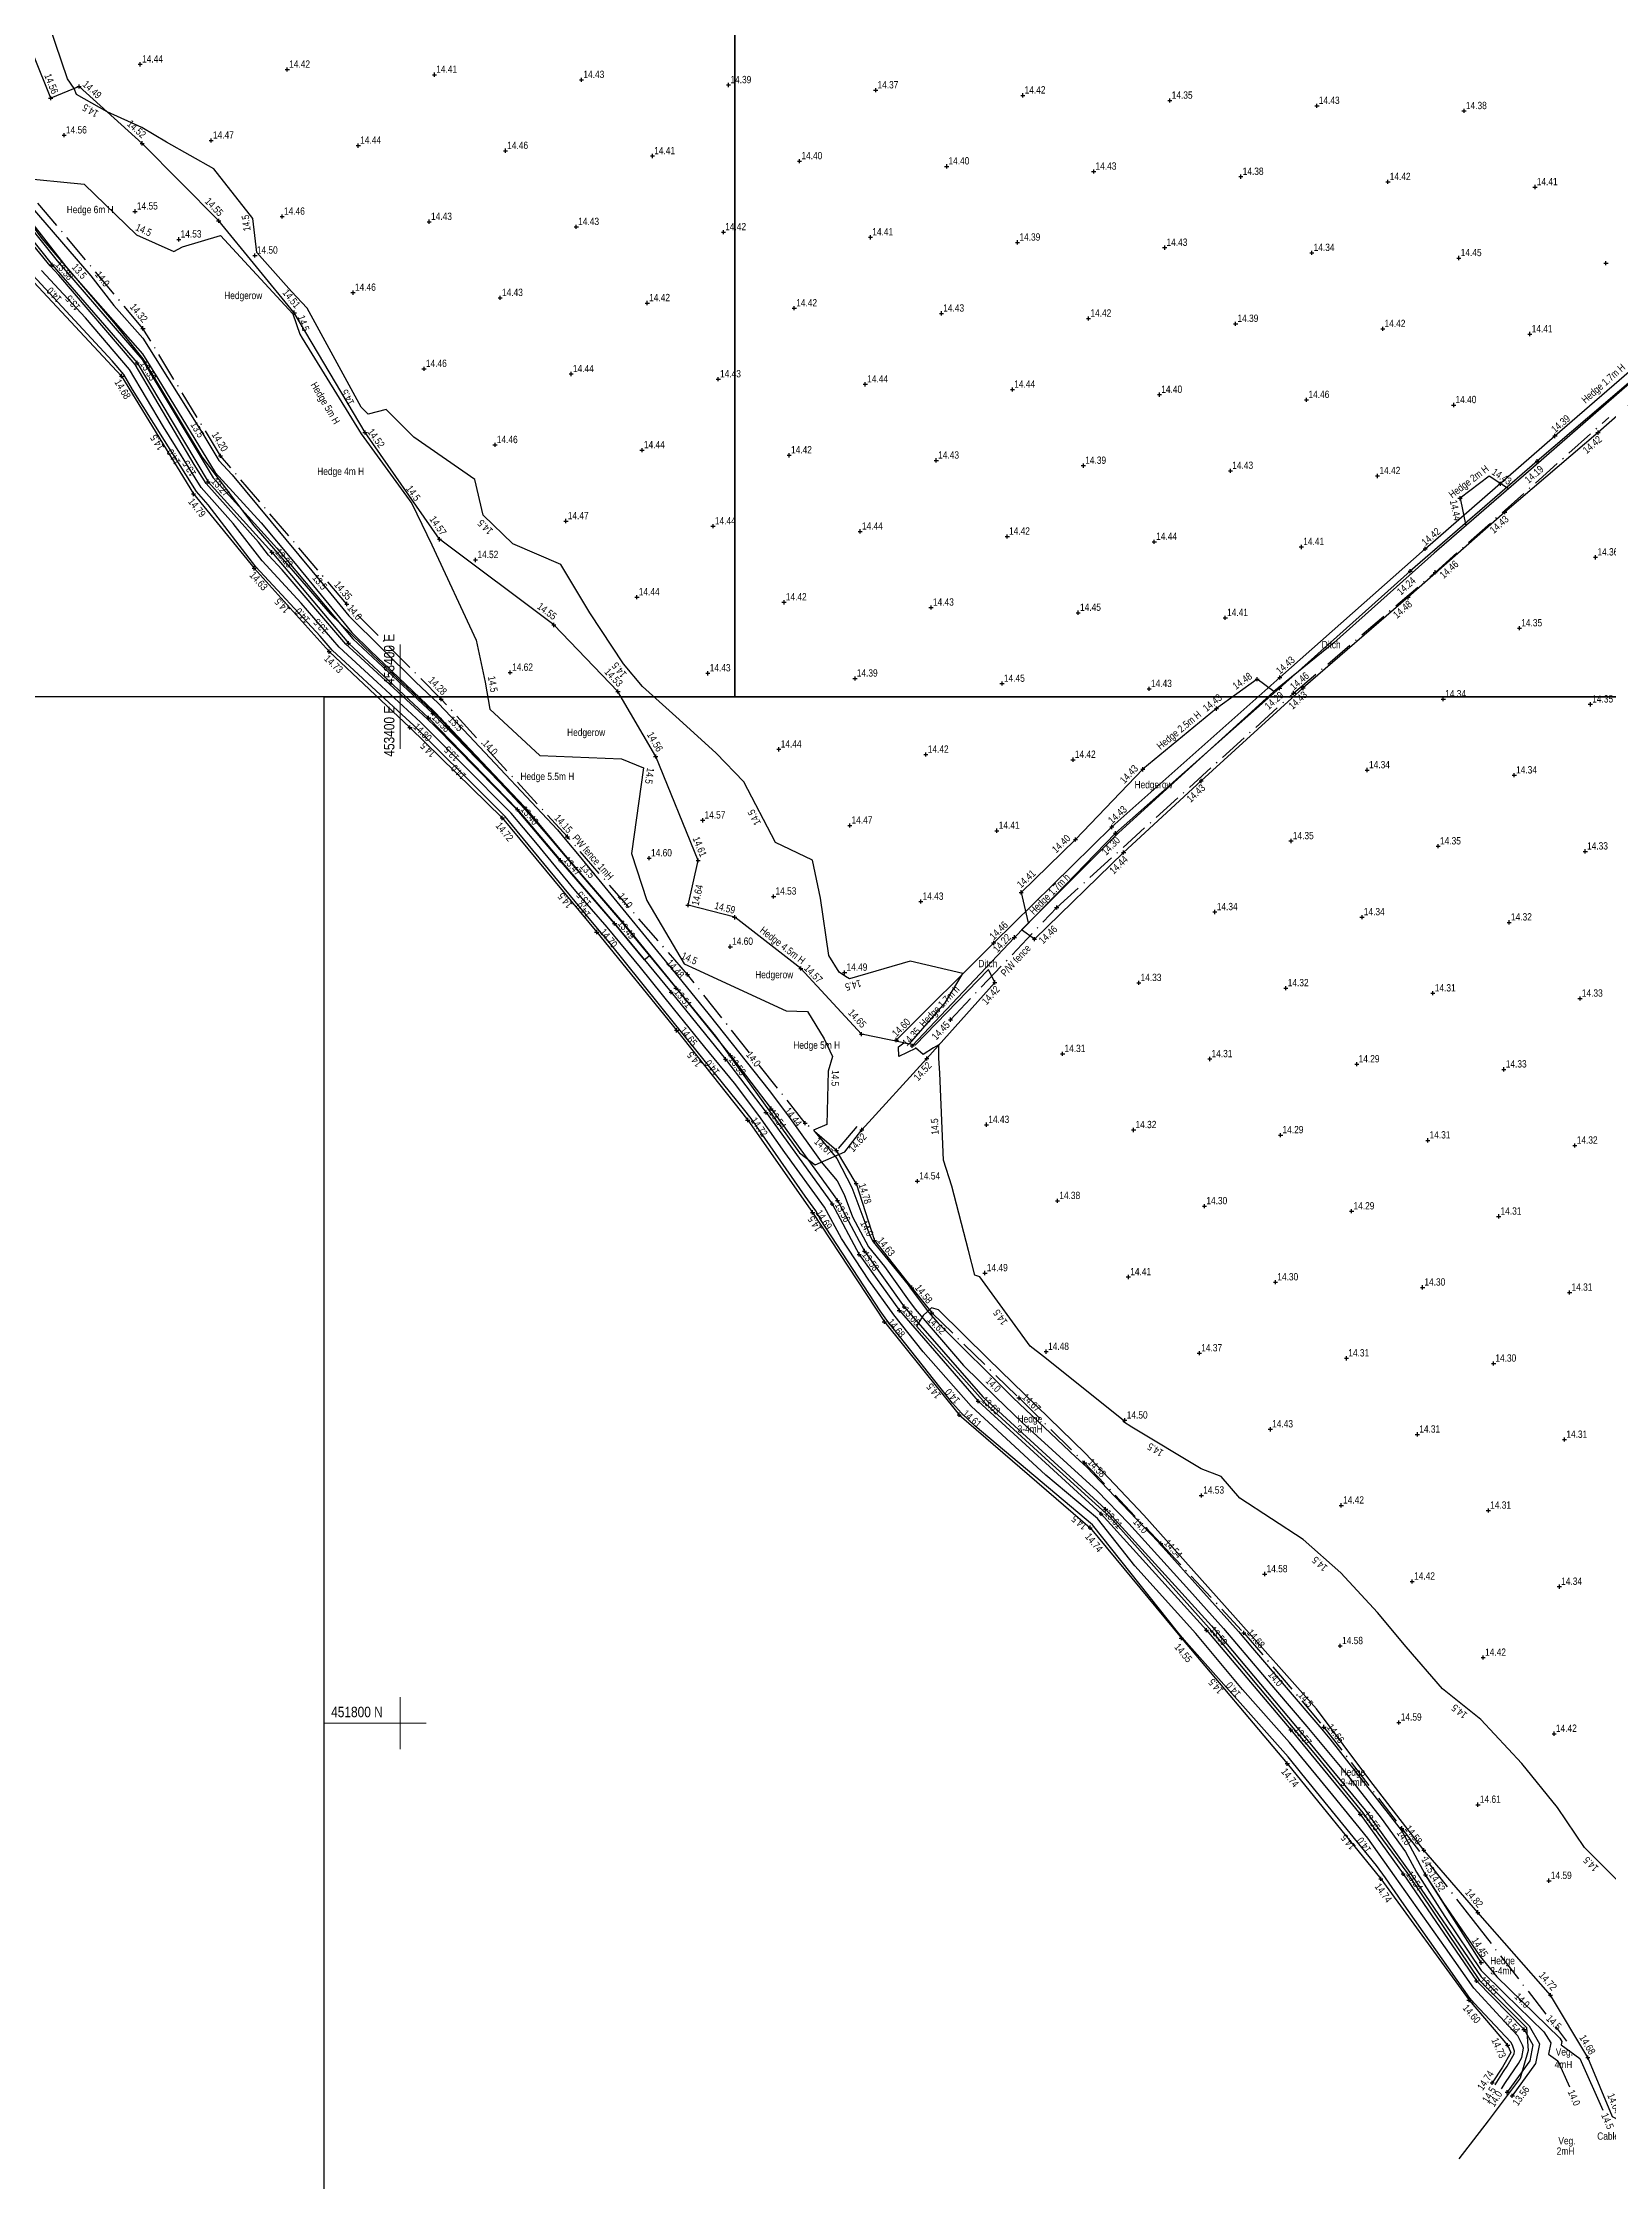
# Model space of a CAD drawing. Extents: x 452260 to 454003, y 451265 to 453203.
# Drawn here: x 453365.6 to 453516.1, y 451756 to 451961.5 of the extents above; entities that cross this region are included whole.
import ezdxf
from ezdxf.enums import TextEntityAlignment as Align

# ---------------------------------------------------------------- set-up
doc = ezdxf.new("R2010")
doc.units = 0
doc.header["$LTSCALE"] = 0.7
doc.header["$MEASUREMENT"] = 0
doc.header["$PDMODE"] = 2
doc.header["$PDSIZE"] = 0.2
doc.linetypes.add('Dash-Dot', pattern=[6, 4, -1, 0, -1])
doc.linetypes.add('DASHED', pattern=[5442.857143, 3628.571429, -1814.285714])
for name, color, linetype, lineweight in [('Border', 7, 'Continuous', 25), ('FPS_Bottom of Bank', 7, 'DASHED', 25), ('FPS_Contours-Minor', 184, 'Continuous', 25), ('FPS_Fence', 42, 'Dash-Dot', 25), ('FPS_Grid', 7, 'Continuous', 13), ('FPS_Hedge', 86, 'Continuous', 25), ('FPS_Hedge Top Level', 7, 'Continuous', 25), ('FPS_Levels', 7, 'Continuous', 25), ('FPS_Spot Levels', 7, 'Continuous', 25), ('FPS_Text', 7, 'Continuous', 25), ('FPS_Tie', 9, 'Continuous', 25), ('FPS_Top of Bank', 7, 'DASHED', 25), ('FPS_Vegetation', 3, 'Continuous', 25)]:
    doc.layers.add(name, color=color, linetype=linetype, lineweight=lineweight)
doc.styles.add('Default', font='ARIALN.TTF')
doc.styles.get("Standard").update_dxf_attribs({"font": 'ARIALN.TTF'})

msp = doc.modelspace()

# ---------------------------------------------------------------- linework, layer by layer
at = {"layer": 'Border'}
for points in [[(452893.52, 452312.76), (453432.15, 452312.76), (453432.15, 451898.65), (452893.52, 451898.65)], [(453432.15, 452312.76), (453970.77, 452312.76), (453970.77, 451898.65), (453432.15, 451898.65)], [(453392.68, 451360.03), (453392.68, 451898.65), (453806.79, 451898.65), (453806.79, 451360.03)]]:
    msp.add_lwpolyline(points, close=True, dxfattribs=at)
at = {"layer": 'FPS_Bottom of Bank'}
for p, q in [((453523.08, 451933.14, 14.18), (453509.24, 451921.28, 14.19)), ((453509.24, 451921.28, 14.19), (453497.03, 451910.71, 14.24)), ((453497.03, 451910.71, 14.24), (453484.49, 451899.46, 14.29)), ((453484.49, 451899.46, 14.29), (453468.72, 451885.52, 14.3)), ((453468.72, 451885.52, 14.3), (453459, 451875.52, 14.22)), ((453459, 451875.52, 14.22), (453449.18, 451865.09, 14.35))]:
    msp.add_line(p, q, dxfattribs=at)
for p in [(453509.24, 451921.28, 14.19), (453497.03, 451910.71, 14.24), (453484.49, 451899.46, 14.29), (453468.72, 451885.52, 14.3), (453459, 451875.52, 14.22), (453449.18, 451865.09, 14.35)]:
    msp.add_point(p, dxfattribs=at)
at = {"layer": 'FPS_Contours-Minor', "flags": 128}
for points, elevation in [([(453517.21, 451784.61), (453513.79, 451788.04), (453511.19, 451791.9), (453507.78, 451796.11), (453503.84, 451800.36), (453500.14, 451803.29), (453496.64, 451807.34), (453493.91, 451810.64), (453490.37, 451814.43), (453486.76, 451817.64), (453480.68, 451821.62), (453478.87, 451823.7), (453476.94, 451824.44), (453470.28, 451828.45), (453469.49, 451828.96), (453469.45, 451829.13), (453461.79, 451835.23), (453460.53, 451836.22), (453455.7, 451842.89), (453455.21, 451843.06), (453454.59, 451845.42), (453453.01, 451851.61), (453452.18, 451854.12), (453451.84, 451862.48), (453451.74, 451863.91), (453451.76, 451865.18), (453451.23, 451864.91), (453450.24, 451864.27), (453449.5, 451864.9), (453449.49, 451864.84), (453447.91, 451864.08), (453447.86, 451865.01), (453448.37, 451865.38), (453448.93, 451865.3), (453452.36, 451869.24), (453454.06, 451872.03), (453449, 451873.22), (453443.15, 451871.54), (453442.79, 451871.77), (453442.18, 451872.18), (453441.17, 451873.77), (453440.39, 451879.29), (453439.6, 451882.93), (453436.06, 451884.64), (453433.01, 451890.46), (453430.34, 451893.23), (453426.78, 451896.47), (453423.26, 451899.63), (453421.45, 451901.81), (453418.22, 451906.7), (453415.43, 451911.35), (453410.82, 451913.34), (453407.96, 451916.11), (453407.15, 451919.53), (453401.31, 451923.59), (453398.65, 451926.24), (453396.9, 451925.79), (453396.24, 451926.47), (453391.06, 451935.98), (453389.56, 451937.58), (453386.22, 451941.33), (453385.84, 451944.61), (453382.09, 451949.37), (453377.53, 451951.93), (453375.16, 451953.35), (453371.83, 451954.86), (453368.9, 451956.53), (453368.67, 451957.1), (453368.02, 451958.04), (453366.29, 451963.11)], 14.5), ([(453355.95, 451955.65), (453370.25, 451939.11), (453372.48, 451936.24), (453375.25, 451933.1), (453381.01, 451923.9), (453382.57, 451921.34), (453383.83, 451919.98), (453392.74, 451909.25), (453395.06, 451906.43), (453401.46, 451900.09), (453403.68, 451897.98), (453406.6, 451894.9), (453415.09, 451885.85), (453416, 451884.76), (453417.2, 451883.35), (453424.44, 451874.5), (453427.05, 451871.3), (453429.67, 451868.06), (453435.45, 451860.79), (453437.3, 451858.34), (453440.45, 451853.93), (453441.97, 451852.12), (453442.65, 451850.81), (453443.46, 451848.65), (453444.98, 451845.78), (453446.52, 451843.89), (453448.72, 451840.77), (453449.46, 451839.78), (453454.13, 451834.37), (453457.21, 451831.32), (453459.76, 451828.9), (453466.96, 451822.34), (453470, 451819.17), (453475.83, 451812.75), (453479.1, 451809.09), (453484.1, 451803.19), (453487.11, 451799.69), (453491.11, 451794.86), (453494.25, 451790.87), (453496.58, 451787.63), (453497.63, 451785.66), (453500.37, 451781.4), (453503.86, 451776.21), (453506.14, 451773.97), (453509.88, 451770.33), (453510.54, 451769.28), (453510.32, 451768.18), (453511.22, 451767.53), (453512.33, 451765.03)], 14), ([(453362.32, 451947.1), (453368.09, 451939.7), (453375.22, 451931.59), (453376.7, 451929.23), (453382.2, 451920.2), (453386.63, 451915.37), (453389.73, 451911.65), (453395.35, 451904.83), (453397.11, 451903.08), (453403.25, 451897.23), (453411.33, 451888.7), (453411.96, 451888.03), (453415.85, 451883.38), (453420.98, 451877.35), (453421.11, 451877.18), (453423.93, 451873.74), (453423.71, 451873.55), (453423.47, 451873.35), (453420.58, 451876.84), (453415.46, 451882.77), (453415.27, 451883.01), (453411.22, 451887.77), (453403.37, 451895.74), (453402.57, 451896.53), (453395.78, 451902.76), (453394.77, 451903.69), (453388.65, 451910.83), (453387.35, 451912.24), (453386.38, 451913.49), (453381.33, 451919.14), (453380.19, 451920.96), (453374.53, 451930.56), (453367.18, 451939.16), (453366.35, 451940.05), (453359.64, 451948.26)], 13.5), ([(453363.11, 451948.54), (453369.61, 451947.92), (453374.66, 451943.04), (453378.25, 451941.44), (453379.08, 451941.87), (453382.73, 451942.98), (453389.66, 451935.44), (453390.34, 451933.49), (453390.56, 451933.1), (453396.25, 451923.91), (453400.86, 451917.56), (453401.1, 451917.23), (453403.04, 451913.23), (453407.29, 451904.07), (453408.15, 451900.04), (453408.6, 451897.44), (453413.39, 451893.01), (453421.26, 451892.67), (453423.36, 451891.82), (453422.22, 451883.57), (453423.69, 451879.06), (453427.28, 451872.97), (453428.38, 451872.47), (453437.08, 451868.47), (453439.14, 451868.4), (453440.73, 451865.76), (453441.52, 451864.06), (453441.12, 451862.66), (453440.98, 451857.53), (453439.69, 451856.98), (453441.94, 451854.28), (453443.39, 451851.49), (453445.12, 451846.85), (453445.43, 451846.27), (453448.79, 451842.13), (453449.09, 451841.7), (453450.76, 451839.49), (453451.67, 451838.43), (453458.89, 451831.27), (453464.9, 451825.57), (453465.92, 451824.64), (453472.83, 451817.41), (453473.31, 451816.89), (453480.53, 451808.79), (453481.87, 451807.2), (453488.36, 451799.64), (453489.31, 451798.49), (453495.96, 451790.01), (453496.27, 451789.58), (453498.47, 451785.44), (453500.18, 451782.8), (453503.75, 451777.57), (453505.37, 451775.6), (453511.42, 451769.71), (453511.62, 451769.4), (453511.55, 451769.07), (453513.34, 451767.78), (453515.55, 451762.79)], 14.5), ([(453505.82, 451764.86), (453506.19, 451765.46), (453507.43, 451767.28), (453507.77, 451767.87), (453507.94, 451768.76), (453507.83, 451769.06), (453507.37, 451769.96), (453505.68, 451771.77), (453503.14, 451774.54), (453500.43, 451778.4), (453495.54, 451785.33), (453492.98, 451788.93), (453489.6, 451793.09), (453485.44, 451798.15), (453480.93, 451803.24), (453476.43, 451808.61), (453470.57, 451815.12), (453466.98, 451819.66), (453462.03, 451823.83), (453454.84, 451830.45), (453450.23, 451835.68), (453447.42, 451839.24), (453445.02, 451842.57), (453442.39, 451846.59), (453440.77, 451849.59), (453436.94, 451854.84), (453434.46, 451858.41), (453432.1, 451861.49), (453429.27, 451864.98), (453426.25, 451868.67), (453423.07, 451872.63), (453419.86, 451876.5), (453416.88, 451879.96), (453413.02, 451884.64), (453410.64, 451887.45), (453406.01, 451892.14), (453401.94, 451896.2), (453397.76, 451900.03), (453394.11, 451903.4), (453390.48, 451907.64), (453386.73, 451911.69), (453383.95, 451915.29), (453380.86, 451918.75), (453377.24, 451924.57), (453373.97, 451930.1), (453369.74, 451935.05), (453365.52, 451939.61)], 14), ([(453505.2, 451765.24), (453506, 451766.51), (453506.35, 451767.03), (453507.02, 451768.2), (453507.07, 451768.46), (453506.86, 451769.04), (453506.71, 451769.33), (453503.19, 451773.1), (453502.77, 451773.56), (453496.24, 451782.87), (453494.65, 451785.14), (453493.81, 451786.31), (453486.63, 451795.14), (453485.3, 451796.77), (453475.55, 451807.75), (453475.17, 451808.2), (453474.67, 451808.76), (453466.52, 451819.07), (453455.25, 451828.55), (453453.91, 451829.79), (453453.05, 451830.76), (453446.76, 451838.74), (453446.11, 451839.63), (453440.38, 451848.41), (453439.93, 451849.22), (453438.89, 451850.66), (453433.71, 451858.1), (453432.99, 451859.04), (453427.19, 451866.22), (453426.48, 451867.08), (453420.07, 451875.06), (453419.15, 451876.16), (453418.3, 451877.15), (453410.77, 451886.28), (453410.06, 451887.12), (453408.66, 451888.54), (453401.31, 451895.87), (453399.75, 451897.3), (453393.46, 451903.12), (453392.31, 451904.45), (453386.11, 451911.14), (453381.53, 451917.09), (453380.4, 451918.36), (453374.28, 451928.18), (453373.42, 451929.63), (453372.31, 451930.94), (453364.69, 451939.17)], 14.5)]:
    msp.add_lwpolyline(points, dxfattribs=dict(at, elevation=elevation))
at = {"layer": 'FPS_Fence'}
for p, q in [((453499.44, 451910.6, 14.46), (453516.12, 451925.47, 14.37)), ((453485.84, 451899, 14.46), (453499.44, 451910.6, 14.46)), ((453463.07, 451878.38, 14.41), (453485.84, 451899, 14.46)), ((453452.87, 451867.6, 14.45), (453463.07, 451878.38, 14.41))]:
    msp.add_line(p, q, dxfattribs=at)
for points in [[(453443.88, 451857.35, 14.59), (453441.92, 451855.03, 14.67), (453438.9, 451857.66, 14.44), (453427.6, 451871.95, 14.48), (453416.05, 451885.19, 14.15), (453403.93, 451898.41, 14.28), (453394.86, 451907.55, 14.35), (453382.72, 451921.8, 14.2), (453375.27, 451934.05, 14.32), (453352.64, 451961.03, 14.66)], [(453451.07, 451839.42, 14.62), (453459.45, 451831.25, 14.67), (453465.75, 451825.02, 14.58), (453473.08, 451817.26, 14.54), (453481.05, 451808.68, 14.68), (453488.75, 451799.62, 14.66), (453496.23, 451789.88, 14.58), (453503.09, 451781.02, 14.77), (453512.07, 451769.44, 14.71)]]:
    msp.add_polyline3d(points, dxfattribs=at)
for p in [(453375.27, 451934.05, 14.32), (453382.72, 451921.8, 14.2), (453499.44, 451910.6, 14.46), (453394.86, 451907.55, 14.35), (453403.93, 451898.41, 14.28), (453485.84, 451899, 14.46), (453416.05, 451885.19, 14.15), (453463.07, 451878.38, 14.41), (453427.6, 451871.95, 14.48), (453452.87, 451867.6, 14.45), (453438.9, 451857.66, 14.44), (453441.92, 451855.03, 14.67), (453451.07, 451839.42, 14.62), (453459.45, 451831.25, 14.67), (453465.75, 451825.02, 14.58), (453473.08, 451817.26, 14.54), (453481.05, 451808.68, 14.68), (453488.75, 451799.62, 14.66), (453496.23, 451789.88, 14.58)]:
    msp.add_point(p, dxfattribs=at)
at = {"layer": 'FPS_Grid'}
for p, q in [((453400, 451898.65), (453400, 451903.65)), ((453400, 451893.65), (453400, 451898.65)), ((453400, 451797.5), (453400, 451802.5)), ((453392.68, 451800), (453397.68, 451800)), ((453397.5, 451800), (453402.5, 451800))]:
    msp.add_line(p, q, dxfattribs=at)
at = {"layer": 'FPS_Hedge'}
for p, q in [((453366.41, 451956.18, 14.56), (453364.79, 451960.24, 14.54)), ((453369.13, 451957.29, 14.49), (453366.41, 451956.18, 14.56)), ((453375.2, 451951.83, 14.52), (453369.13, 451957.29, 14.49)), ((453382.55, 451944.39, 14.55), (453375.2, 451951.83, 14.52)), ((453389.81, 451935.55, 14.51), (453382.55, 451944.39, 14.55)), ((453396.61, 451924.04, 14.52), (453389.81, 451935.55, 14.51)), ((453518.1, 451928.75, 14.19), (453508.89, 451920.7, 14.25)), ((453403.77, 451913.78, 14.57), (453396.61, 451924.04, 14.52)), ((453508.89, 451920.7, 14.25), (453499.33, 451912.43, 14.21)), ((453504.62, 451919.83, 14.44), (453501.83, 451917.72, 14.44)), ((453506.47, 451918.61, 14.42), (453504.62, 451919.83, 14.44)), ((453501.83, 451917.72, 14.44), (453502.39, 451915.08, 14.27)), ((453414.75, 451905.54, 14.55), (453403.77, 451913.78, 14.57)), ((453499.33, 451912.43, 14.21), (453489.7, 451903.82, 14.22)), ((453420.91, 451899.15, 14.53), (453414.75, 451905.54, 14.55)), ((453489.7, 451903.82, 14.22), (453483.93, 451899.15, 14.3)), ((453482.34, 451900.34, 14.48), (453478.42, 451897.5, 14.43)), ((453483.93, 451899.15, 14.3), (453482.34, 451900.34, 14.48)), ((453424.54, 451892.9, 14.56), (453420.91, 451899.15, 14.53)), ((453469.02, 451885.57, 14.32), (453483.93, 451899.15, 14.3)), ((453478.42, 451897.5, 14.43), (453471.34, 451891.67, 14.43)), ((453428.62, 451882.91, 14.61), (453424.54, 451892.9, 14.56)), ((453471.34, 451891.67, 14.43), (453464.88, 451884.92, 14.4)), ((453464.88, 451884.92, 14.4), (453459.66, 451879.84, 14.41)), ((453459.7, 451876.25, 14.4), (453469.02, 451885.57, 14.32)), ((453427.65, 451878.61, 14.64), (453428.62, 451882.91, 14.61)), ((453459.66, 451879.84, 14.41), (453460.34, 451876.9, 14.41)), ((453432.13, 451877.45, 14.59), (453427.65, 451878.61, 14.64)), ((453438.49, 451872.52, 14.57), (453432.13, 451877.45, 14.59)), ((453460.93, 451875.34, 14.46), (453459.7, 451876.25, 14.4)), ((453444.33, 451866.21, 14.65), (453438.49, 451872.52, 14.57)), ((453456.52, 451872.42, 14.42), (453449.46, 451865.16, 14.46)), ((453457.12, 451871.19, 14.42), (453456.52, 451872.42, 14.42)), ((453449.46, 451865.16, 14.46), (453444.33, 451866.21, 14.65))]:
    msp.add_line(p, q, dxfattribs=at)
at = {"layer": 'FPS_Hedge', "elevation": 14.68, "flags": 128}
msp.add_lwpolyline([(453356.23, 451955.19), (453365.56, 451942.69), (453372.44, 451934.63), (453375.26, 451931.12), (453380.92, 451921.69), (453385.93, 451915.07), (453393.25, 451906.6), (453397.35, 451902.63), (453403.62, 451896.75), (453411.95, 451887.84), (453421.37, 451876.94), (453430.27, 451866.01), (453438.36, 451854.82), (453439.87, 451853.67), (453442.71, 451854.91), (453444.34, 451857.02)], dxfattribs=at)
at = {"layer": 'FPS_Hedge'}
for points in [[(453611.32, 452007.4, 13.79), (453610.13, 452006.52, 14.36), (453601.28, 451999.46, 14.38), (453592.14, 451991.24, 14.33), (453583.43, 451983.57, 14.45), (453573.29, 451974.68, 14.37), (453564.28, 451966.77, 14.35), (453552.65, 451957.18, 14.36), (453543.66, 451949.16, 14.36), (453534.98, 451941.59, 14.39), (453525.08, 451932.82, 14.39), (453515.09, 451924.03, 14.42), (453506.12, 451916.38, 14.43), (453496.85, 451908.2, 14.48), (453486.76, 451899.49, 14.43), (453476.95, 451890.55, 14.43), (453469.5, 451883.67, 14.44), (453460.93, 451875.34, 14.46)], [(453457.12, 451871.19, 14.42), (453450.59, 451863.87, 14.52), (453444.34, 451857.02, 14.62)]]:
    msp.add_polyline3d(points, dxfattribs=at)
for p in [(453366.41, 451956.18, 14.56), (453369.13, 451957.29, 14.49), (453375.2, 451951.83, 14.52), (453382.55, 451944.39, 14.55), (453389.81, 451935.55, 14.51), (453396.61, 451924.04, 14.52), (453515.09, 451924.03, 14.42), (453505.71, 451919.11, 14.43), (453501.83, 451917.72, 14.44), (453506.12, 451916.38, 14.43), (453403.77, 451913.78, 14.57), (453496.85, 451908.2, 14.48), (453414.75, 451905.54, 14.55), (453482.34, 451900.34, 14.48), (453420.91, 451899.15, 14.53), (453486.76, 451899.49, 14.43), (453478.42, 451897.5, 14.43), (453424.54, 451892.9, 14.56), (453471.34, 451891.67, 14.43), (453476.95, 451890.55, 14.43), (453464.88, 451884.92, 14.4), (453469.5, 451883.67, 14.44), (453428.62, 451882.91, 14.61), (453459.66, 451879.84, 14.41), (453427.65, 451878.61, 14.64), (453432.13, 451877.45, 14.59), (453460.93, 451875.34, 14.46), (453438.49, 451872.52, 14.57), (453457.12, 451871.19, 14.42), (453444.33, 451866.21, 14.65), (453450.59, 451863.87, 14.52), (453444.34, 451857.02, 14.62)]:
    msp.add_point(p, dxfattribs=at)
at = {"layer": 'FPS_Spot Levels'}
for p in [(453375.01, 451959.43, 14.44), (453389.14, 451958.93, 14.42), (453403.28, 451958.43, 14.41), (453417.41, 451957.93, 14.43), (453431.54, 451957.44, 14.39), (453445.68, 451956.94, 14.37), (453459.81, 451956.44, 14.42), (453473.94, 451955.94, 14.35), (453488.08, 451955.44, 14.43), (453502.21, 451954.95, 14.38), (453367.7, 451952.61, 14.56), (453381.83, 451952.11, 14.47), (453395.96, 451951.61, 14.44), (453410.1, 451951.12, 14.46), (453424.23, 451950.62, 14.41), (453438.36, 451950.12, 14.4), (453452.5, 451949.62, 14.4), (453466.63, 451949.12, 14.43), (453480.76, 451948.63, 14.38), (453494.9, 451948.13, 14.42), (453509.03, 451947.63, 14.41), (453374.51, 451945.29, 14.55), (453388.65, 451944.8, 14.46), (453402.78, 451944.3, 14.43), (453416.91, 451943.8, 14.43), (453431.05, 451943.3, 14.42), (453378.72, 451942.6, 14.53), (453445.18, 451942.8, 14.41), (453459.31, 451942.31, 14.39), (453473.45, 451941.81, 14.43), (453487.58, 451941.31, 14.34), (453386.03, 451941.05, 14.5), (453501.71, 451940.81, 14.45), (453515.85, 451940.32, 14.41), (453395.46, 451937.48, 14.46), (453409.6, 451936.98, 14.43), (453423.73, 451936.48, 14.42), (453437.86, 451935.99, 14.42), (453452, 451935.49, 14.43), (453466.13, 451934.99, 14.42), (453480.26, 451934.49, 14.39), (453494.4, 451934, 14.42), (453508.53, 451933.5, 14.41), (453402.28, 451930.16, 14.46), (453416.42, 451929.67, 14.44), (453430.55, 451929.17, 14.43), (453444.68, 451928.67, 14.44), (453458.82, 451928.17, 14.44), (453472.95, 451927.68, 14.4), (453487.08, 451927.18, 14.46), (453501.22, 451926.68, 14.4), (453409.1, 451922.85, 14.46), (453423.23, 451922.35, 14.44), (453437.37, 451921.85, 14.42), (453451.5, 451921.36, 14.43), (453465.63, 451920.86, 14.39), (453479.77, 451920.36, 14.43), (453493.9, 451919.86, 14.42), (453415.92, 451915.53, 14.47), (453430.05, 451915.04, 14.44), (453444.18, 451914.54, 14.44), (453458.32, 451914.04, 14.42), (453472.45, 451913.54, 14.44), (453486.58, 451913.04, 14.41), (453407.23, 451911.79, 14.52), (453514.85, 451912.05, 14.36), (453422.74, 451908.22, 14.44), (453436.87, 451907.72, 14.42), (453451, 451907.22, 14.43), (453465.14, 451906.72, 14.45), (453479.27, 451906.23, 14.41), (453507.54, 451905.23, 14.35), (453410.56, 451900.97, 14.62), (453429.55, 451900.9, 14.43), (453443.69, 451900.4, 14.39), (453457.82, 451899.91, 14.45), (453471.95, 451899.41, 14.43), (453500.22, 451898.41, 14.34), (453514.35, 451897.92, 14.35), (453436.37, 451893.59, 14.44), (453450.5, 451893.09, 14.42), (453464.64, 451892.59, 14.42), (453492.9, 451891.6, 14.34), (453507.04, 451891.1, 14.34), (453429.06, 451886.77, 14.57), (453443.19, 451886.27, 14.47), (453457.32, 451885.77, 14.41), (453485.59, 451884.78, 14.35), (453499.72, 451884.28, 14.35), (453513.86, 451883.78, 14.33), (453423.91, 451883.13, 14.6), (453435.87, 451879.45, 14.53), (453450.01, 451878.96, 14.43), (453478.27, 451877.96, 14.34), (453492.41, 451877.46, 14.34), (453506.54, 451876.96, 14.32), (453431.71, 451874.62, 14.6), (453442.69, 451872.14, 14.49), (453470.96, 451871.14, 14.33), (453485.09, 451870.64, 14.32), (453499.22, 451870.15, 14.31), (453513.36, 451869.65, 14.33), (453463.64, 451864.32, 14.31), (453477.78, 451863.83, 14.31), (453491.91, 451863.33, 14.29), (453506.04, 451862.83, 14.33), (453456.33, 451857.51, 14.43), (453470.46, 451857.01, 14.32), (453484.59, 451856.51, 14.29), (453498.73, 451856.01, 14.31), (453512.86, 451855.52, 14.32), (453449.68, 451852.08, 14.54), (453463.14, 451850.19, 14.38), (453477.28, 451849.69, 14.3), (453491.41, 451849.2, 14.29), (453505.54, 451848.7, 14.31), (453456.18, 451843.26, 14.49), (453469.96, 451842.88, 14.41), (453484.1, 451842.38, 14.3), (453498.23, 451841.88, 14.3), (453512.36, 451841.38, 14.31), (453462.06, 451835.7, 14.48), (453476.78, 451835.56, 14.37), (453490.91, 451835.06, 14.31), (453505.05, 451834.56, 14.3), (453469.62, 451829.1, 14.5), (453483.6, 451828.24, 14.43), (453497.73, 451827.75, 14.31), (453511.86, 451827.25, 14.31), (453476.97, 451821.88, 14.53), (453490.42, 451820.93, 14.42), (453504.55, 451820.43, 14.31), (453483.06, 451814.33, 14.58), (453497.23, 451813.61, 14.42), (453511.37, 451813.12, 14.34), (453490.31, 451807.42, 14.58), (453504.05, 451806.3, 14.42), (453495.95, 451800.06, 14.59), (453510.87, 451798.98, 14.42), (453503.55, 451792.16, 14.61), (453510.37, 451784.85, 14.59)]:
    msp.add_point(p, dxfattribs=at)
at = {"layer": 'FPS_Top of Bank'}
for p, q in [((453364.34, 451938.98, 14.71), (453373.22, 451929.47, 14.68)), ((453510.95, 451923.71, 14.39), (453524.03, 451935.07, 14.37)), ((453373.22, 451929.47, 14.68), (453380.13, 451918.13, 14.79)), ((453498.48, 451912.86, 14.42), (453510.95, 451923.71, 14.39)), ((453380.13, 451918.13, 14.79), (453385.95, 451910.99, 14.63)), ((453484.51, 451900.5, 14.43), (453498.48, 451912.86, 14.42)), ((453385.95, 451910.99, 14.63), (453393.16, 451902.98, 14.73)), ((453393.16, 451902.98, 14.73), (453400.93, 451895.68, 14.8)), ((453468.37, 451886.13, 14.43), (453484.51, 451900.5, 14.43)), ((453400.93, 451895.68, 14.8), (453409.8, 451886.99, 14.72)), ((453409.8, 451886.99, 14.72), (453418.87, 451876.03, 14.7)), ((453457.02, 451874.98, 14.46), (453468.37, 451886.13, 14.43)), ((453418.87, 451876.03, 14.7), (453426.55, 451866.59, 14.65)), ((453447.66, 451865.65, 14.6), (453457.02, 451874.98, 14.46)), ((453426.55, 451866.59, 14.65), (453433.38, 451857.96, 14.72)), ((453433.38, 451857.96, 14.72), (453439.62, 451849.09, 14.69)), ((453443.8, 451851.86, 14.78), (453441.92, 451855.03, 14.67)), ((453439.62, 451849.09, 14.69), (453446.51, 451838.56, 14.68)), ((453449.15, 451841.85, 14.58), (453451.07, 451839.42, 14.62)), ((453446.51, 451838.56, 14.68), (453453.7, 451829.64, 14.61)), ((453453.7, 451829.64, 14.61), (453466.29, 451818.78, 14.74)), ((453466.29, 451818.78, 14.74), (453475.05, 451808.17, 14.55)), ((453475.05, 451808.17, 14.55), (453485.23, 451796.11, 14.74)), ((453485.23, 451796.11, 14.74), (453494.21, 451785.04, 14.74)), ((453494.21, 451785.04, 14.74), (453502.69, 451773.37, 14.6)), ((453502.69, 451773.37, 14.6), (453506.4, 451769.04, 14.73)), ((453506.4, 451769.04, 14.73), (453506.72, 451768.34, 14.7)), ((453505.92, 451766.93, 14.7), (453504.91, 451765.42, 14.74)), ((453506.72, 451768.34, 14.7), (453505.92, 451766.93, 14.7))]:
    msp.add_line(p, q, dxfattribs=at)
for points in [[(453358.92, 451949.68, 13.31), (453366.56, 451940.15, 13.38), (453374.72, 451930.72, 13.33), (453381.54, 451919.31, 13.27), (453387.67, 451912.53, 13.23), (453395.02, 451903.8, 13.31), (453402.72, 451896.62, 13.38), (453411.26, 451887.8, 13.46), (453415.39, 451882.92, 13.47), (453420.59, 451876.85, 13.49), (453426.02, 451870.25, 13.51), (453431.25, 451863.8, 13.53), (453435.14, 451858.69, 13.54), (453441.49, 451849.9, 13.56), (453444.09, 451845.05, 13.58), (453447.95, 451839.65, 13.6), (453455.53, 451830.94, 13.63), (453467.35, 451820.12, 13.61), (453477.47, 451808.94, 13.59), (453485.57, 451799.34, 13.57), (453492.24, 451791.26, 13.55), (453496.36, 451785.51, 13.54), (453503.4, 451775.23, 13.65), (453507.98, 451770.54, 13.54), (453508.82, 451769.07, 13.5), (453508.52, 451767.53, 13.5), (453506.36, 451764.52, 13.56)], [(453359.39, 451950.06, 13.31), (453367.02, 451940.54, 13.38), (453375.2, 451931.07, 13.33), (453382.03, 451919.67, 13.27), (453388.13, 451912.92, 13.23), (453395.45, 451904.22, 13.31), (453403.14, 451897.04, 13.38), (453411.71, 451888.2, 13.46), (453415.84, 451883.31, 13.47), (453421.05, 451877.23, 13.49), (453426.49, 451870.63, 13.51), (453431.73, 451864.17, 13.53), (453435.63, 451859.05, 13.54), (453442, 451850.22, 13.56), (453444.6, 451845.37, 13.58), (453448.42, 451840.02, 13.6), (453455.96, 451831.36, 13.63), (453467.77, 451820.55, 13.61), (453477.93, 451809.34, 13.59), (453486.03, 451799.73, 13.57), (453492.72, 451791.63, 13.55), (453496.85, 451785.86, 13.54), (453503.86, 451775.61, 13.65), (453508.46, 451770.91, 13.54), (453509.45, 451769.17, 13.5), (453509.09, 451767.29, 13.5), (453506.85, 451764.17, 13.56)], [(453443.8, 451851.86, 14.78), (453445.55, 451846.39, 14.63), (453449.15, 451841.85, 14.58)], [(453503.87, 451776.98, 14.45), (453498.51, 451785.43, 14.52)]]:
    msp.add_polyline3d(points, dxfattribs=at)
for p in [(453366.56, 451940.15, 13.38), (453373.22, 451929.47, 14.68), (453374.72, 451930.72, 13.33), (453510.95, 451923.71, 14.39), (453381.54, 451919.31, 13.27), (453380.13, 451918.13, 14.79), (453387.67, 451912.53, 13.23), (453498.48, 451912.86, 14.42), (453385.95, 451910.99, 14.63), (453393.16, 451902.98, 14.73), (453395.02, 451903.8, 13.31), (453484.51, 451900.5, 14.43), (453402.72, 451896.62, 13.38), (453403.14, 451897.04, 13.38), (453400.93, 451895.68, 14.8), (453411.26, 451887.8, 13.46), (453409.8, 451886.99, 14.72), (453468.37, 451886.13, 14.43), (453415.39, 451882.92, 13.47), (453418.87, 451876.03, 14.7), (453420.59, 451876.85, 13.49), (453457.02, 451874.98, 14.46), (453426.02, 451870.25, 13.51), (453426.49, 451870.63, 13.51), (453426.55, 451866.59, 14.65), (453447.66, 451865.65, 14.6), (453431.25, 451863.8, 13.53), (453431.73, 451864.17, 13.53), (453435.63, 451859.05, 13.54), (453433.38, 451857.96, 14.72), (453435.14, 451858.69, 13.54), (453443.8, 451851.86, 14.78), (453439.62, 451849.09, 14.69), (453441.49, 451849.9, 13.56), (453442, 451850.22, 13.56), (453444.09, 451845.05, 13.58), (453444.6, 451845.37, 13.58), (453445.55, 451846.39, 14.63), (453449.15, 451841.85, 14.58), (453446.51, 451838.56, 14.68), (453447.95, 451839.65, 13.6), (453448.42, 451840.02, 13.6), (453455.53, 451830.94, 13.63), (453453.7, 451829.64, 14.61), (453467.35, 451820.12, 13.61), (453467.77, 451820.55, 13.61), (453466.29, 451818.78, 14.74), (453475.05, 451808.17, 14.55), (453477.47, 451808.94, 13.59), (453485.57, 451799.34, 13.57), (453485.23, 451796.11, 14.74), (453492.24, 451791.26, 13.55), (453494.21, 451785.04, 14.74), (453496.36, 451785.51, 13.54), (453498.51, 451785.43, 14.52), (453503.87, 451776.98, 14.45), (453503.4, 451775.23, 13.65), (453502.69, 451773.37, 14.6), (453507.98, 451770.54, 13.54), (453506.4, 451769.04, 14.73), (453504.91, 451765.42, 14.74), (453506.36, 451764.52, 13.56), (453506.85, 451764.17, 13.56)]:
    msp.add_point(p, dxfattribs=at)
at = {"layer": 'FPS_Vegetation', "elevation": 14.73, "flags": 128}
msp.add_lwpolyline([(453498.34, 451787.79), (453493.17, 451794.53), (453488.02, 451801.36), (453479.99, 451810.41), (453471.43, 451819.99), (453465.8, 451825.96), (453456.48, 451835.01), (453451.71, 451839.72), (453451.03, 451839.91), (453450.23, 451839.16), (453449.6, 451838.14), (453456.27, 451830.68), (453461.62, 451825.79), (453468.16, 451819.83), (453477.99, 451808.83), (453487.79, 451797.14), (453492.5, 451791.39), (453496.7, 451785.64), (453501.76, 451778.12), (453503.71, 451775.26), (453508.21, 451770.74), (453508.37, 451768.55), (453507.61, 451765.87), (453504.52, 451761.77), (453501.72, 451758.12)], dxfattribs=at)
at = {"layer": 'FPS_Vegetation'}
msp.add_polyline3d([(453524.62, 451760.04, 14.66), (453522.11, 451759.21, 14.72), (453516.47, 451762.15, 14.64), (453514.11, 451767.86, 14.68), (453510.52, 451773.85, 14.72), (453503.54, 451781.81, 14.82), (453498.34, 451787.79, 14.73)], dxfattribs=at)
for p in [(453498.34, 451787.79, 14.73), (453503.54, 451781.81, 14.82), (453510.52, 451773.85, 14.72), (453514.11, 451767.86, 14.68)]:
    msp.add_point(p, dxfattribs=at)

# ---------------------------------------------------------------- texts
at = {"layer": 'FPS_Contours-Minor', "style": 'Default'}
for s, rotation, p in [('14.5', 150.3179, (453370.39, 451955.28, 14.5)), ('14.5', 335.8094, (453375.2, 451943.19, 14.5)), ('14.5', 96.6324, (453385.53, 451944.21, 14.5)), ('13.5', 311.3371, (453368.9, 451939.3, 13.5)), ('14.0', 307.9066, (453371.1, 451938.59, 14)), ('14.0', 132.8008, (453366.99, 451937.5, 14)), ('13.5', 130.5113, (453368.8, 451936.72, 13.5)), ('14.5', 289.3043, (453390.38, 451934.43, 14.5)), ('14.5', 118.5772, (453395.24, 451927.58, 14.5)), ('13.5', 301.3354, (453380.21, 451924.13, 13.5)), ('14.5', 121.9072, (453376.93, 451923.26, 14.5)), ('14.0', 121.9072, (453378.51, 451921.86, 14)), ('13.5', 120.5628, (453380.02, 451920.76, 13.5)), ('14.5', 305.9862, (453400.97, 451918.01, 14.5)), ('14.5', 135.9755, (453408.4, 451915.2, 14.5)), ('13.5', 309.4789, (453392, 451909.44, 13.5)), ('14.5', 132.838, (453388.9, 451907.62, 14.5)), ('14.0', 130.6017, (453390.86, 451906.66, 14)), ('14.0', 309.4789, (453395.35, 451906.54, 14)), ('13.5', 130.6017, (453392.63, 451905.63, 13.5)), ('14.5', 279.9583, (453408.55, 451899.8, 14.5)), ('14.5', 129.6988, (453421.3, 451901.44, 14.5)), ('13.5', 313.458, (453405.07, 451895.81, 13.5)), ('14.5', 135.0828, (453402.9, 451893.79, 14.5)), ('14.0', 313.174, (453408.38, 451893.52, 14)), ('13.5', 134.5729, (453405.17, 451893.41, 13.5)), ('14.0', 135.0828, (453405.84, 451891.64, 14)), ('14.5', 262.1172, (453423.61, 451891.09, 14.5)), ('14.5', 117.5786, (453434.32, 451887.2, 14.5)), ('13.5', 310.35, (453417.73, 451881.71, 13.5)), ('14.5', 129.51, (453416.1, 451879.27, 14.5)), ('13.5', 130.7782, (453417.89, 451879.42, 13.5)), ('14.0', 309.2753, (453421.35, 451878.83, 14)), ('14.0', 130.7782, (453417.82, 451878.34, 14)), ('14.5', 335.4904, (453427.63, 451873.19, 14.5)), ('14.5', 196.1095, (453443.42, 451871.25, 14.5)), ('14.5', 128.9669, (453428.52, 451864.01, 14.5)), ('14.0', 128.9669, (453430.24, 451863.22, 14)), ('14.0', 308.5348, (453433.66, 451863.61, 14)), ('14.5', 268.405, (453441.45, 451862, 14.5)), ('14.5', 92.3365, (453451.7, 451857.35, 14.5)), ('14.5', 123.1754, (453440.11, 451848.17, 14.5)), ('14.0', 297.9663, (453444.53, 451847.38, 14)), ('14.5', 125.9079, (453457.93, 451839.21, 14.5)), ('14.5', 128.2855, (453451.53, 451832.13, 14.5)), ('14.0', 315.2277, (453456.73, 451832.28, 14)), ('14.0', 131.4084, (453453.31, 451831.65, 14)), ('14.5', 148.9526, (453472.73, 451826.57, 14.5)), ('14.5', 139.9006, (453465.46, 451819.54, 14.5)), ('14.0', 312.3131, (453470.87, 451818.73, 14)), ('14.5', 138.3414, (453488.57, 451815.56, 14.5)), ('14.5', 131.5793, (453478.62, 451803.76, 14.5)), ('14.0', 129.9492, (453480.3, 451803.44, 14)), ('14.0', 310.2911, (453483.84, 451804.05, 14)), ('14.5', 310.6058, (453486.75, 451802.05, 14.5)), ('14.5', 141.6834, (453501.97, 451801.39, 14.5)), ('14.5', 129.1277, (453491.35, 451788.78, 14.5)), ('14.0', 305.8047, (453496.16, 451788.81, 14)), ('14.0', 125.5244, (453492.88, 451788.47, 14)), ('14.5', 134.9114, (453514.64, 451786.69, 14.5)), ('14.5', 297.9787, (453498.46, 451786.21, 14.5)), ('14.0', 315.7614, (453507.55, 451773.09, 14)), ('14.5', 315.7614, (453510.6, 451770.99, 14.5))]:
    msp.add_text(s, height=0.7, rotation=rotation, dxfattribs=at).set_placement(p, align=Align.CENTER)
for s, p in [('14.5', (453505.02, 451764.94, 14.5)), ('14.0', (453505.63, 451764.56, 14))]:
    msp.add_text(s, height=0.7, rotation=58.046, dxfattribs=at).set_placement(p, align=Align.MIDDLE_RIGHT)
for s, p in [('14.0', (453512.47, 451764.71, 14)), ('14.5', (453515.69, 451762.47, 14.5))]:
    msp.add_text(s, height=0.7, rotation=293.9286, dxfattribs=at).set_placement(p, align=Align.MIDDLE_LEFT)
at = {"layer": 'FPS_Grid'}
for p in [(453399.43, 451899.79), (453399.43, 451892.88)]:
    msp.add_text('453400 E', height=1, rotation=90, dxfattribs=at).set_placement(p)
msp.add_text('451800 N', height=1, dxfattribs=at).set_placement((453393.35, 451800.57))
at = {"layer": 'FPS_Hedge Top Level'}
for s, p in [('Hedge 6m H', (453372.45, 451945.82)), ('Hedge 4m H', (453396.52, 451920.66)), ('Hedge 5.5m H', (453416.71, 451891.34)), ('Hedge 5m H', (453442.26, 451865.51))]:
    msp.add_text(s, height=0.7, dxfattribs=at).set_placement(p, align=Align.TOP_RIGHT)
for s, rotation, p in [('Hedge 1.7m H', 41.1419, (453517.31, 451930.72)), ('Hedge 5m H', 300.5685, (453394.25, 451925.11)), ('Hedge 2.5m H', 39.4639, (453476.59, 451897.34)), ('Hedge 1.7m h', 45.3915, (453463.91, 451881.72)), ('Hedge 4.5m H', -37.8151, (453438.99, 451873.45)), ('Hedge 1.7m h', 46.3443, (453453.29, 451870.94))]:
    msp.add_text(s, height=0.7, rotation=rotation, dxfattribs=at).set_placement(p, align=Align.TOP_RIGHT)
msp.add_text('Hedge 2m H', height=0.7, rotation=37.0936, dxfattribs=at).set_placement((453501.07, 451917.69))
at = {"layer": 'FPS_Levels'}
for s, rotation, p in [('14.56', -68.2765, (453367.17, 451956.76)), ('14.49', 317.9851, (453371.37, 451956.58)), ('14.52', -42.0149, (453375.64, 451952.79)), ('14.55', -45.3292, (453383.07, 451945.25)), ('14.51', -50.5653, (453390.45, 451936.35)), ('14.52', 306.3552, (453398.56, 451922.89)), ('14.19', 40.8768, (453509.47, 451920.94)), ('14.43', -33.4226, (453506.87, 451919.55)), ('14.57', -55.1348, (453404.49, 451914.46)), ('14.24', 41.9033, (453497.17, 451910.22)), ('14.55', -36.8432, (453415.11, 451906.54)), ('14.53', -46.068, (453421.45, 451900.02)), ('14.48', 35.8515, (453481.51, 451901.03)), ('14.43', 39.4639, (453478.58, 451898.98)), ('14.29', 41.4609, (453484.48, 451899.21)), ('14.56', -59.8679, (453425.28, 451893.63)), ('14.43', 46.2744, (453470.45, 451892.17)), ('14.61', -67.7664, (453429.48, 451883.44)), ('14.40', 44.2153, (453463.97, 451885.47)), ('14.30', 45.8365, (453468.72, 451885.27)), ('14.59', -14.4417, (453432.25, 451878.45)), ('14.22', 46.7121, (453458.24, 451875.94)), ('14.57', 314.5565, (453440.65, 451871.55)), ('14.65', -47.1591, (453444.85, 451867.23)), ('14.35', 46.7121, (453449.54, 451866.94))]:
    msp.add_text(s, height=0.7, rotation=rotation, dxfattribs=at).set_placement(p, align=Align.TOP_RIGHT)
at = {"layer": 'FPS_Levels', "style": 'Default'}
for s, rotation, p in [('13.38', 310.8539, (453366.8, 451940.13, 13.38)), ('14.68', 301.3414, (453372.5, 451928.88, 14.68)), ('13.33', 300.9002, (453374.96, 451930.66, 13.33)), ('13.27', 312.103, (453381.79, 451919.3, 13.27)), ('14.79', 309.1969, (453379.56, 451917.37, 14.79)), ('13.23', 310.0835, (453387.92, 451912.51, 13.23)), ('14.63', 311.9785, (453385.46, 451910.28, 14.63)), ('14.73', 316.7841, (453392.62, 451902.22, 14.73)), ('13.38', 314.0868, (453402.97, 451896.61, 13.38)), ('14.80', 315.5925, (453401.18, 451895.68, 14.8)), ('13.46', 310.2021, (453411.51, 451887.78, 13.46)), ('14.72', 309.6003, (453409.11, 451886.22, 14.72)), ('13.47', 310.594, (453415.63, 451882.9, 13.47)), ('14.70', 309.1533, (453419.12, 451876, 14.7)), ('13.49', 309.4611, (453420.84, 451876.82, 13.49)), ('13.51', 309.0626, (453426.27, 451870.22, 13.51)), ('14.65', 308.3627, (453426.8, 451866.56, 14.65)), ('13.53', 307.2693, (453431.5, 451863.77, 13.53)), ('14.72', 305.1107, (453433.62, 451857.92, 14.72)), ('13.54', 305.8409, (453435.39, 451858.65, 13.54)), ('14.78', 287.7098, (453444.02, 451851.75, 14.78)), ('14.69', 303.2102, (453439.86, 451849.04, 14.69)), ('13.56', 298.1711, (453441.73, 451849.83, 13.56)), ('13.58', 305.5094, (453444.33, 451845.01, 13.58)), ('14.63', 308.4781, (453445.79, 451846.36, 14.63)), ('14.58', 308.4781, (453449.4, 451841.82, 14.58)), ('14.68', 308.8448, (453446.76, 451838.53, 14.68)), ('13.60', 311.0391, (453448.19, 451839.63, 13.6)), ('14.62', 315.7356, (453450.57, 451838.7, 14.62)), ('13.63', 317.537, (453455.77, 451830.95, 13.63)), ('14.67', 315.2659, (453459.7, 451831.25, 14.67)), ('14.61', 319.2256, (453453.95, 451829.65, 14.61)), ('14.58', 313.3908, (453465.99, 451825.01, 14.58)), ('13.61', 312.1659, (453467.59, 451820.11, 13.61)), ('14.74', 309.5501, (453465.75, 451817.9, 14.74)), ('14.54', 312.8935, (453473.33, 451817.25, 14.54)), ('13.59', 310.1471, (453477.72, 451808.92, 13.59)), ('14.68', 310.3584, (453481.3, 451808.66, 14.68)), ('14.55', 310.1522, (453474.33, 451807.29, 14.55)), ('13.57', 309.5329, (453485.82, 451799.32, 13.57)), ('14.66', 307.5256, (453488.99, 451799.59, 14.66)), ('14.74', 309.0869, (453484.59, 451795.32, 14.74)), ('13.55', 305.6609, (453492.48, 451791.22, 13.55)), ('14.58', 307.76, (453496.47, 451789.85, 14.58)), ('13.54', 304.3782, (453496.61, 451785.47, 13.54)), ('14.74', 305.9896, (453493.59, 451784.29, 14.74)), ('13.65', 314.3191, (453503.64, 451775.23, 13.65)), ('14.60', 310.584, (453502.03, 451772.59, 14.6)), ('13.54', 312.6836, (453505.8, 451771.54, 13.54)), ('14.73', 294.3267, (453504.82, 451769.55, 14.73))]:
    msp.add_text(s, height=0.7, rotation=rotation, dxfattribs=at).set_placement(p)
for s, rotation, p in [('14.32', 309.9887, (453375.79, 451934.99, 14.32)), ('14.20', 301.2963, (453383.49, 451922.49, 14.2)), ('14.42', 40.4899, (453515.07, 451923.79, 14.42)), ('14.43', 41.4013, (453506.11, 451916.13, 14.43)), ('14.35', 310.4447, (453395.42, 451908.32, 14.35)), ('14.48', 40.8331, (453496.83, 451907.96, 14.48)), ('14.28', 314.7425, (453404.55, 451899.23, 14.28)), ('14.43', 42.3281, (453486.75, 451899.24, 14.43)), ('14.43', 42.7243, (453476.94, 451890.31, 14.43)), ('14.15', 312.5173, (453416.61, 451885.94, 14.15)), ('14.44', 44.1685, (453469.5, 451883.43, 14.44)), ('14.46', 44.1685, (453462.71, 451876.73, 14.46)), ('14.48', 311.1182, (453427.35, 451871.97, 14.48)), ('14.42', 48.259, (453457.14, 451870.94, 14.42)), ('14.52', 47.6062, (453450.6, 451863.62, 14.52)), ('14.44', 308.3383, (453438.65, 451857.69, 14.44)), ('14.67', 318.9609, (453441.68, 451855.01, 14.67)), ('14.62', 47.6062, (453444.35, 451856.78, 14.62)), ('14.52', 302.3613, (453500.47, 451784.1, 14.52)), ('14.82', 311.0161, (453504.1, 451782.65, 14.82)), ('14.45', 302.3613, (453504.57, 451777.8, 14.45)), ('14.72', 311.2269, (453511.2, 451774.68, 14.72)), ('14.68', 300.9475, (453514.89, 451768.42, 14.68)), ('14.74', 56.361, (453504.53, 451766.69, 14.74)), ('13.56', 54.311, (453507.98, 451765.2, 13.56)), ('14.64', 292.4712, (453517.37, 451762.66, 14.64))]:
    msp.add_text(s, height=0.7, rotation=rotation, dxfattribs=at).set_placement(p, align=Align.TOP_RIGHT)
at = {"layer": 'FPS_Levels'}
for s, rotation, p in [('14.39', 40.9717, (453510.96, 451923.96)), ('14.44', -78.0484, (453500.84, 451917.47)), ('14.42', 41.0346, (453498.5, 451913.11)), ('14.46', 41.716, (453500.25, 451909.95)), ('14.43', 41.4902, (453484.52, 451900.75)), ('14.46', 40.4644, (453485.86, 451899.24)), ('14.43', 41.6928, (453468.39, 451886.38)), ('14.41', 42.664, (453459.64, 451880.21)), ('14.64', 77.2095, (453428.66, 451878.53)), ('14.46', 44.4805, (453457.02, 451875.23)), ('14.60', 44.9295, (453447.66, 451865.89)), ('14.45', 46.584, (453451.49, 451865.59))]:
    msp.add_text(s, height=0.7, rotation=rotation, dxfattribs=at).set_placement(p)
at = {"layer": 'FPS_Spot Levels', "style": 'Default'}
for s, p in [('14.44', (453375.19, 451959.6, 14.44)), ('14.42', (453389.32, 451959.1, 14.42)), ('14.41', (453403.45, 451958.61, 14.41)), ('14.43', (453417.59, 451958.11, 14.43)), ('14.39', (453431.72, 451957.61, 14.39)), ('14.37', (453445.85, 451957.11, 14.37)), ('14.42', (453459.99, 451956.62, 14.42)), ('14.35', (453474.12, 451956.12, 14.35)), ('14.43', (453488.25, 451955.62, 14.43)), ('14.38', (453502.39, 451955.12, 14.38)), ('14.56', (453367.87, 451952.78, 14.56)), ('14.47', (453382, 451952.29, 14.47)), ('14.44', (453396.14, 451951.79, 14.44)), ('14.46', (453410.27, 451951.29, 14.46)), ('14.41', (453424.4, 451950.79, 14.41)), ('14.40', (453438.54, 451950.3, 14.4)), ('14.40', (453452.67, 451949.8, 14.4)), ('14.43', (453466.8, 451949.3, 14.43)), ('14.38', (453480.94, 451948.8, 14.38)), ('14.42', (453495.07, 451948.3, 14.42)), ('14.41', (453509.2, 451947.81, 14.41)), ('14.55', (453374.69, 451945.47, 14.55)), ('14.46', (453388.82, 451944.97, 14.46)), ('14.53', (453378.89, 451942.78, 14.53)), ('14.43', (453402.95, 451944.47, 14.43)), ('14.43', (453417.09, 451943.98, 14.43)), ('14.42', (453431.22, 451943.48, 14.42)), ('14.41', (453445.35, 451942.98, 14.41)), ('14.50', (453386.21, 451941.23, 14.5)), ('14.39', (453459.49, 451942.48, 14.39)), ('14.43', (453473.62, 451941.98, 14.43)), ('14.34', (453487.76, 451941.49, 14.34)), ('14.45', (453501.89, 451940.99, 14.45)), ('14.46', (453395.64, 451937.66, 14.46)), ('14.43', (453409.77, 451937.16, 14.43)), ('14.42', (453423.91, 451936.66, 14.42)), ('14.42', (453438.04, 451936.16, 14.42)), ('14.43', (453452.17, 451935.66, 14.43)), ('14.42', (453466.31, 451935.17, 14.42)), ('14.39', (453480.44, 451934.67, 14.39)), ('14.42', (453494.57, 451934.17, 14.42)), ('14.41', (453508.71, 451933.67, 14.41)), ('14.46', (453402.46, 451930.34, 14.46)), ('14.44', (453416.59, 451929.84, 14.44)), ('14.43', (453430.72, 451929.34, 14.43)), ('14.44', (453444.86, 451928.85, 14.44)), ('14.44', (453458.99, 451928.35, 14.44)), ('14.40', (453473.12, 451927.85, 14.4)), ('14.46', (453487.26, 451927.35, 14.46)), ('14.40', (453501.39, 451926.86, 14.4)), ('14.46', (453409.27, 451923.02, 14.46)), ('14.44', (453423.41, 451922.53, 14.44)), ('14.42', (453437.54, 451922.03, 14.42)), ('14.43', (453451.68, 451921.53, 14.43)), ('14.39', (453465.81, 451921.03, 14.39)), ('14.43', (453479.94, 451920.54, 14.43)), ('14.42', (453494.08, 451920.04, 14.42)), ('14.47', (453416.09, 451915.71, 14.47)), ('14.44', (453430.23, 451915.21, 14.44)), ('14.44', (453444.36, 451914.71, 14.44)), ('14.42', (453458.49, 451914.22, 14.42)), ('14.52', (453407.41, 451911.97, 14.52)), ('14.44', (453472.63, 451913.72, 14.44)), ('14.41', (453486.76, 451913.22, 14.41)), ('14.36', (453515.03, 451912.22, 14.36)), ('14.44', (453422.91, 451908.39, 14.44)), ('14.42', (453437.04, 451907.9, 14.42)), ('14.43', (453451.18, 451907.4, 14.43)), ('14.45', (453465.31, 451906.9, 14.45)), ('14.41', (453479.44, 451906.4, 14.41)), ('14.35', (453507.71, 451905.41, 14.35)), ('14.62', (453410.74, 451901.14, 14.62)), ('14.43', (453429.73, 451901.08, 14.43)), ('14.39', (453443.86, 451900.58, 14.39)), ('14.45', (453458, 451900.08, 14.45)), ('14.43', (453472.13, 451899.58, 14.43)), ('14.34', (453500.4, 451898.59, 14.34)), ('14.35', (453514.53, 451898.09, 14.35)), ('14.44', (453436.55, 451893.76, 14.44)), ('14.42', (453450.68, 451893.26, 14.42)), ('14.42', (453464.81, 451892.77, 14.42)), ('14.34', (453493.08, 451891.77, 14.34)), ('14.34', (453507.21, 451891.27, 14.34)), ('14.57', (453429.23, 451886.94, 14.57)), ('14.47', (453443.36, 451886.45, 14.47)), ('14.41', (453457.5, 451885.95, 14.41)), ('14.60', (453424.09, 451883.3, 14.6)), ('14.35', (453485.76, 451884.95, 14.35)), ('14.35', (453499.9, 451884.45, 14.35)), ('14.33', (453514.03, 451883.96, 14.33)), ('14.53', (453436.05, 451879.63, 14.53)), ('14.43', (453450.18, 451879.13, 14.43)), ('14.34', (453478.45, 451878.13, 14.34)), ('14.34', (453492.58, 451877.64, 14.34)), ('14.32', (453506.72, 451877.14, 14.32)), ('14.60', (453431.88, 451874.8, 14.6)), ('14.49', (453442.87, 451872.31, 14.49)), ('14.33', (453471.13, 451871.32, 14.33)), ('14.32', (453485.27, 451870.82, 14.32)), ('14.31', (453499.4, 451870.32, 14.31)), ('14.33', (453513.53, 451869.82, 14.33)), ('14.31', (453463.82, 451864.5, 14.31)), ('14.31', (453477.95, 451864, 14.31)), ('14.29', (453492.08, 451863.5, 14.29)), ('14.33', (453506.22, 451863.01, 14.33)), ('14.43', (453456.5, 451857.68, 14.43)), ('14.32', (453470.64, 451857.18, 14.32)), ('14.29', (453484.77, 451856.69, 14.29)), ('14.31', (453498.9, 451856.19, 14.31)), ('14.32', (453513.04, 451855.69, 14.32)), ('14.54', (453449.86, 451852.25, 14.54)), ('14.38', (453463.32, 451850.37, 14.38)), ('14.30', (453477.45, 451849.87, 14.3)), ('14.29', (453491.59, 451849.37, 14.29)), ('14.31', (453505.72, 451848.87, 14.31)), ('14.49', (453456.36, 451843.43, 14.49)), ('14.41', (453470.14, 451843.05, 14.41)), ('14.30', (453484.27, 451842.55, 14.3)), ('14.30', (453498.4, 451842.05, 14.3)), ('14.31', (453512.54, 451841.56, 14.31)), ('14.48', (453462.24, 451835.87, 14.48)), ('14.37', (453476.96, 451835.73, 14.37)), ('14.31', (453491.09, 451835.24, 14.31)), ('14.30', (453505.22, 451834.74, 14.3)), ('14.50', (453469.8, 451829.27, 14.5)), ('14.43', (453483.77, 451828.42, 14.43)), ('14.31', (453497.91, 451827.92, 14.31)), ('14.31', (453512.04, 451827.42, 14.31)), ('14.53', (453477.15, 451822.06, 14.53)), ('14.42', (453490.59, 451821.1, 14.42)), ('14.31', (453504.72, 451820.61, 14.31)), ('14.58', (453483.24, 451814.5, 14.58)), ('14.42', (453497.41, 451813.79, 14.42)), ('14.34', (453511.54, 451813.29, 14.34)), ('14.58', (453490.49, 451807.59, 14.58)), ('14.42', (453504.23, 451806.47, 14.42)), ('14.59', (453496.13, 451800.24, 14.59)), ('14.42', (453511.04, 451799.16, 14.42)), ('14.61', (453503.73, 451792.34, 14.61)), ('14.59', (453510.55, 451785.02, 14.59))]:
    msp.add_text(s, height=0.7, dxfattribs=at).set_placement(p)
at = {"layer": 'FPS_Text'}
for s, p in [('Hedgerow', (453383.08, 451936.86)), ('Ditch', (453488.53, 451903.3)), ('Hedgerow', (453416.03, 451894.87)), ('Hedgerow', (453470.55, 451889.85)), ('Hedgerow', (453434.1, 451871.59)), ('Ditch', (453455.54, 451872.65)), ('3-4mH', (453459.32, 451827.92, 14)), ('Hedge', (453459.31, 451828.89, 14)), ('Hedge', (453490.35, 451794.94, 14)), ('3-4mH', (453490.36, 451793.97, 14)), ('Hedge', (453504.73, 451776.82, 14)), ('3-4mH', (453504.74, 451775.85, 14))]:
    msp.add_text(s, height=0.7, dxfattribs=at).set_placement(p)
at = {"layer": 'FPS_Text', "style": 'Default'}
msp.add_text('PW fence 1mH ', height=0.7, rotation=311.1182, dxfattribs=at).set_placement((453416.48, 451885.03, 14.15))
at = {"layer": 'FPS_Text'}
msp.add_text('P/W fence', height=0.7, rotation=47.272, dxfattribs=at).set_placement((453458.13, 451871.7))
at = {"layer": 'FPS_Text', "style": 'Default'}
for s, p in [('Veg.', (453511.85, 451768.75, 14.72)), ('4mH', (453511.76, 451767.54, 14.68)), ('2mH', (453511.96, 451759.22, 14.72)), ('Veg.', (453512.1, 451760.21, 14.72))]:
    msp.add_text(s, height=0.7, dxfattribs=at).set_placement(p, align=Align.TOP_CENTER)
at = {"layer": 'FPS_Tie', "style": 'Default'}
msp.add_text('Cable stay', height=0.7, dxfattribs=at).set_placement((453515.01, 451760.31, 14.66), align=Align.MIDDLE_LEFT)

doc.saveas('drawing.dxf')
